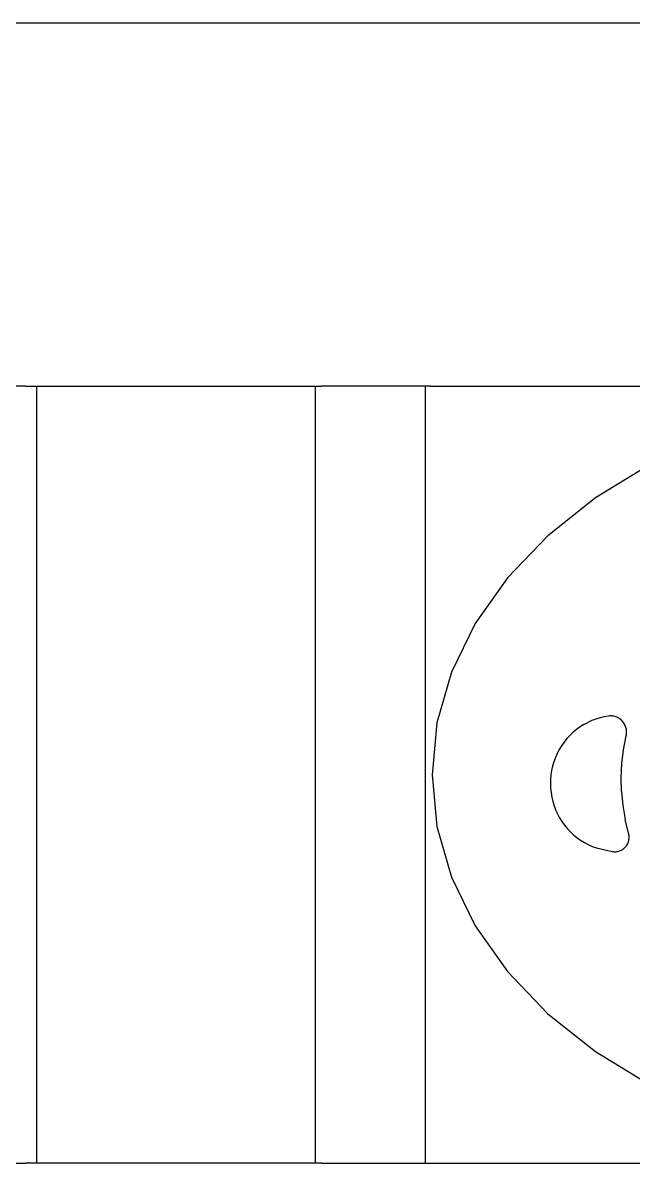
# Model space of a CAD drawing. Extents: x 396092 to 455492, y 17293 to 132793.
# Drawn here: x 419026 to 419135.9, y 60901 to 61106.4 of the extents above; entities that cross this region are included whole.
import ezdxf

# ---------------------------------------------------------------- set-up
doc = ezdxf.new("R2010")
doc.units = 0
doc.header["$LTSCALE"] = 1000
doc.header["$MEASUREMENT"] = 0
doc.layers.add('MU', color=34, linetype='Continuous')

msp = doc.modelspace()

# ---------------------------------------------------------------- linework, layer by layer
at = {"layer": 'MU', "color": 37}
for p, q in [((417801.55, 61106.41), (423231.55, 61106.41)), ((419026.51, 61040.95), (419006.73, 61040.95)), ((419026.51, 61040.95), (419079.73, 61040.95)), ((419028.53, 60900.95), (419028.53, 61040.95)), ((419078.75, 60900.95), (419078.75, 61040.95)), ((419099.51, 61040.95), (419079.73, 61040.95)), ((419098.53, 60900.95), (419098.53, 61040.95)), ((419099.51, 61040.95), (419198.63, 61040.95)), ((419138.88, 61026.78), (419129.15, 61020.83)), ((419129.15, 61020.83), (419120.58, 61014.01)), ((419120.58, 61014.01), (419113.31, 61006.42)), ((419113.31, 61006.42), (419107.48, 60998.18)), ((419107.48, 60998.18), (419103.21, 60989.41)), ((419103.21, 60989.41), (419100.61, 60980.28)), ((419100.61, 60980.28), (419099.73, 60970.95)), ((419126.38, 60979.56), (419125.74, 60979.1)), ((419127.06, 60979.99), (419126.38, 60979.56)), ((419127.06, 60979.99), (419127.75, 60980.37)), ((419128.47, 60980.7), (419127.75, 60980.37)), ((419129.21, 60980.98), (419128.47, 60980.7)), ((419129.97, 60981.21), (419129.21, 60980.98)), ((419130.74, 60981.39), (419129.97, 60981.21)), ((419131.52, 60981.52), (419130.74, 60981.39)), ((419131.71, 60981.53), (419131.52, 60981.52)), ((419131.9, 60981.54), (419131.71, 60981.53)), ((419132.09, 60981.53), (419131.9, 60981.54)), ((419132.28, 60981.51), (419132.09, 60981.53)), ((419132.47, 60981.48), (419132.28, 60981.51)), ((419132.65, 60981.43), (419132.47, 60981.48)), ((419132.84, 60981.37), (419132.65, 60981.43)), ((419133.01, 60981.3), (419132.84, 60981.37)), ((419133.19, 60981.22), (419133.01, 60981.3)), ((419133.35, 60981.12), (419133.19, 60981.22)), ((419133.51, 60981.02), (419133.35, 60981.12)), ((419133.67, 60980.9), (419133.51, 60981.02)), ((419133.81, 60980.77), (419133.67, 60980.9)), ((419133.95, 60980.64), (419133.81, 60980.77)), ((419134.08, 60980.49), (419133.95, 60980.64)), ((419134.19, 60980.34), (419134.08, 60980.49)), ((419134.3, 60980.18), (419134.19, 60980.34)), ((419134.4, 60980.01), (419134.3, 60980.18)), ((419134.48, 60979.83), (419134.4, 60980.01)), ((419134.56, 60979.65), (419134.48, 60979.83)), ((419134.62, 60979.47), (419134.56, 60979.65)), ((419124.55, 60978.03), (419124.01, 60977.45)), ((419125.13, 60978.59), (419124.55, 60978.03)), ((419125.74, 60979.1), (419125.13, 60978.59)), ((419134.18, 60975.45), (419134.67, 60977.93)), ((419134.67, 60979.28), (419134.62, 60979.47)), ((419134.71, 60979.09), (419134.67, 60979.28)), ((419134.67, 60977.93), (419134.71, 60978.12)), ((419134.73, 60978.9), (419134.71, 60979.09)), ((419134.71, 60978.12), (419134.73, 60978.31)), ((419134.75, 60978.7), (419134.73, 60978.9)), ((419134.73, 60978.31), (419134.75, 60978.51)), ((419134.75, 60978.51), (419134.75, 60978.7)), ((419122.64, 60975.48), (419122.27, 60974.77)), ((419123.05, 60976.17), (419122.64, 60975.48)), ((419123.51, 60976.82), (419123.05, 60976.17)), ((419124.01, 60977.45), (419123.51, 60976.82)), ((419133.88, 60972.94), (419134.18, 60975.45)), ((419121.94, 60974.04), (419121.66, 60973.28)), ((419122.27, 60974.77), (419121.94, 60974.04)), ((419121.26, 60971.72), (419121.14, 60970.93)), ((419121.44, 60972.51), (419121.26, 60971.72)), ((419121.66, 60973.28), (419121.44, 60972.51)), ((419133.76, 60970.41), (419133.88, 60972.94)), ((419099.73, 60970.95), (419100.61, 60961.62)), ((419121.06, 60970.13), (419121.04, 60969.32)), ((419121.04, 60969.32), (419121.07, 60968.51)), ((419121.14, 60970.93), (419121.06, 60970.13)), ((419133.82, 60967.89), (419133.76, 60970.41)), ((419121.07, 60968.51), (419121.15, 60967.71)), ((419121.15, 60967.71), (419121.28, 60966.92)), ((419133.82, 60967.89), (419134.07, 60965.37)), ((419121.28, 60966.92), (419121.47, 60966.13)), ((419121.47, 60966.13), (419121.7, 60965.36)), ((419121.7, 60965.36), (419121.98, 60964.61)), ((419134.07, 60965.37), (419134.5, 60962.88)), ((419121.98, 60964.61), (419122.32, 60963.88)), ((419122.32, 60963.88), (419122.69, 60963.17)), ((419122.69, 60963.17), (419123.12, 60962.49)), ((419100.61, 60961.62), (419103.21, 60952.49)), ((419123.12, 60962.49), (419123.58, 60961.84)), ((419123.58, 60961.84), (419124.09, 60961.22)), ((419124.09, 60961.22), (419124.63, 60960.64)), ((419135.11, 60960.43), (419134.5, 60962.88)), ((419124.63, 60960.64), (419125.22, 60960.09)), ((419125.22, 60960.09), (419125.83, 60959.59)), ((419125.83, 60959.59), (419126.48, 60959.13)), ((419126.48, 60959.13), (419127.15, 60958.71)), ((419135.09, 60958.9), (419135.14, 60959.06)), ((419135.15, 60960.27), (419135.11, 60960.43)), ((419135.14, 60959.06), (419135.17, 60959.23)), ((419135.18, 60960.1), (419135.15, 60960.27)), ((419135.17, 60959.23), (419135.2, 60959.4)), ((419135.2, 60959.92), (419135.18, 60960.1)), ((419135.21, 60959.75), (419135.2, 60959.92)), ((419135.2, 60959.4), (419135.21, 60959.58)), ((419135.21, 60959.58), (419135.21, 60959.75)), ((419127.15, 60958.71), (419127.85, 60958.34)), ((419127.85, 60958.34), (419128.58, 60958.02)), ((419128.58, 60958.02), (419129.32, 60957.74)), ((419129.32, 60957.74), (419132.16, 60957.1)), ((419132.16, 60957.1), (419132.33, 60957.08)), ((419132.33, 60957.08), (419132.5, 60957.06)), ((419132.5, 60957.06), (419132.67, 60957.06)), ((419132.67, 60957.06), (419132.84, 60957.07)), ((419132.84, 60957.07), (419133.01, 60957.08)), ((419133.01, 60957.08), (419133.18, 60957.12)), ((419133.18, 60957.12), (419133.34, 60957.16)), ((419133.34, 60957.16), (419133.5, 60957.21)), ((419133.5, 60957.21), (419133.66, 60957.27)), ((419133.66, 60957.27), (419133.81, 60957.35)), ((419133.81, 60957.35), (419133.96, 60957.43)), ((419133.96, 60957.43), (419134.1, 60957.53)), ((419134.1, 60957.53), (419134.24, 60957.63)), ((419134.24, 60957.63), (419134.37, 60957.74)), ((419134.37, 60957.74), (419134.49, 60957.86)), ((419134.49, 60957.86), (419134.6, 60957.99)), ((419134.6, 60957.99), (419134.71, 60958.13)), ((419134.71, 60958.13), (419134.81, 60958.27)), ((419134.81, 60958.27), (419134.89, 60958.42)), ((419134.89, 60958.42), (419134.97, 60958.57)), ((419134.97, 60958.57), (419135.04, 60958.73)), ((419135.04, 60958.73), (419135.09, 60958.9)), ((419103.21, 60952.49), (419107.48, 60943.73)), ((419107.48, 60943.73), (419113.31, 60935.48)), ((419113.31, 60935.48), (419120.58, 60927.89)), ((419120.58, 60927.89), (419129.15, 60921.07)), ((419129.15, 60921.07), (419138.88, 60915.12)), ((419006.73, 60900.95), (419026.51, 60900.95)), ((419079.73, 60900.95), (419026.51, 60900.95)), ((419079.73, 60900.95), (419099.51, 60900.95)), ((419099.51, 60900.95), (419198.63, 60900.95))]:
    msp.add_line(p, q, dxfattribs=at)

doc.saveas('drawing.dxf')
